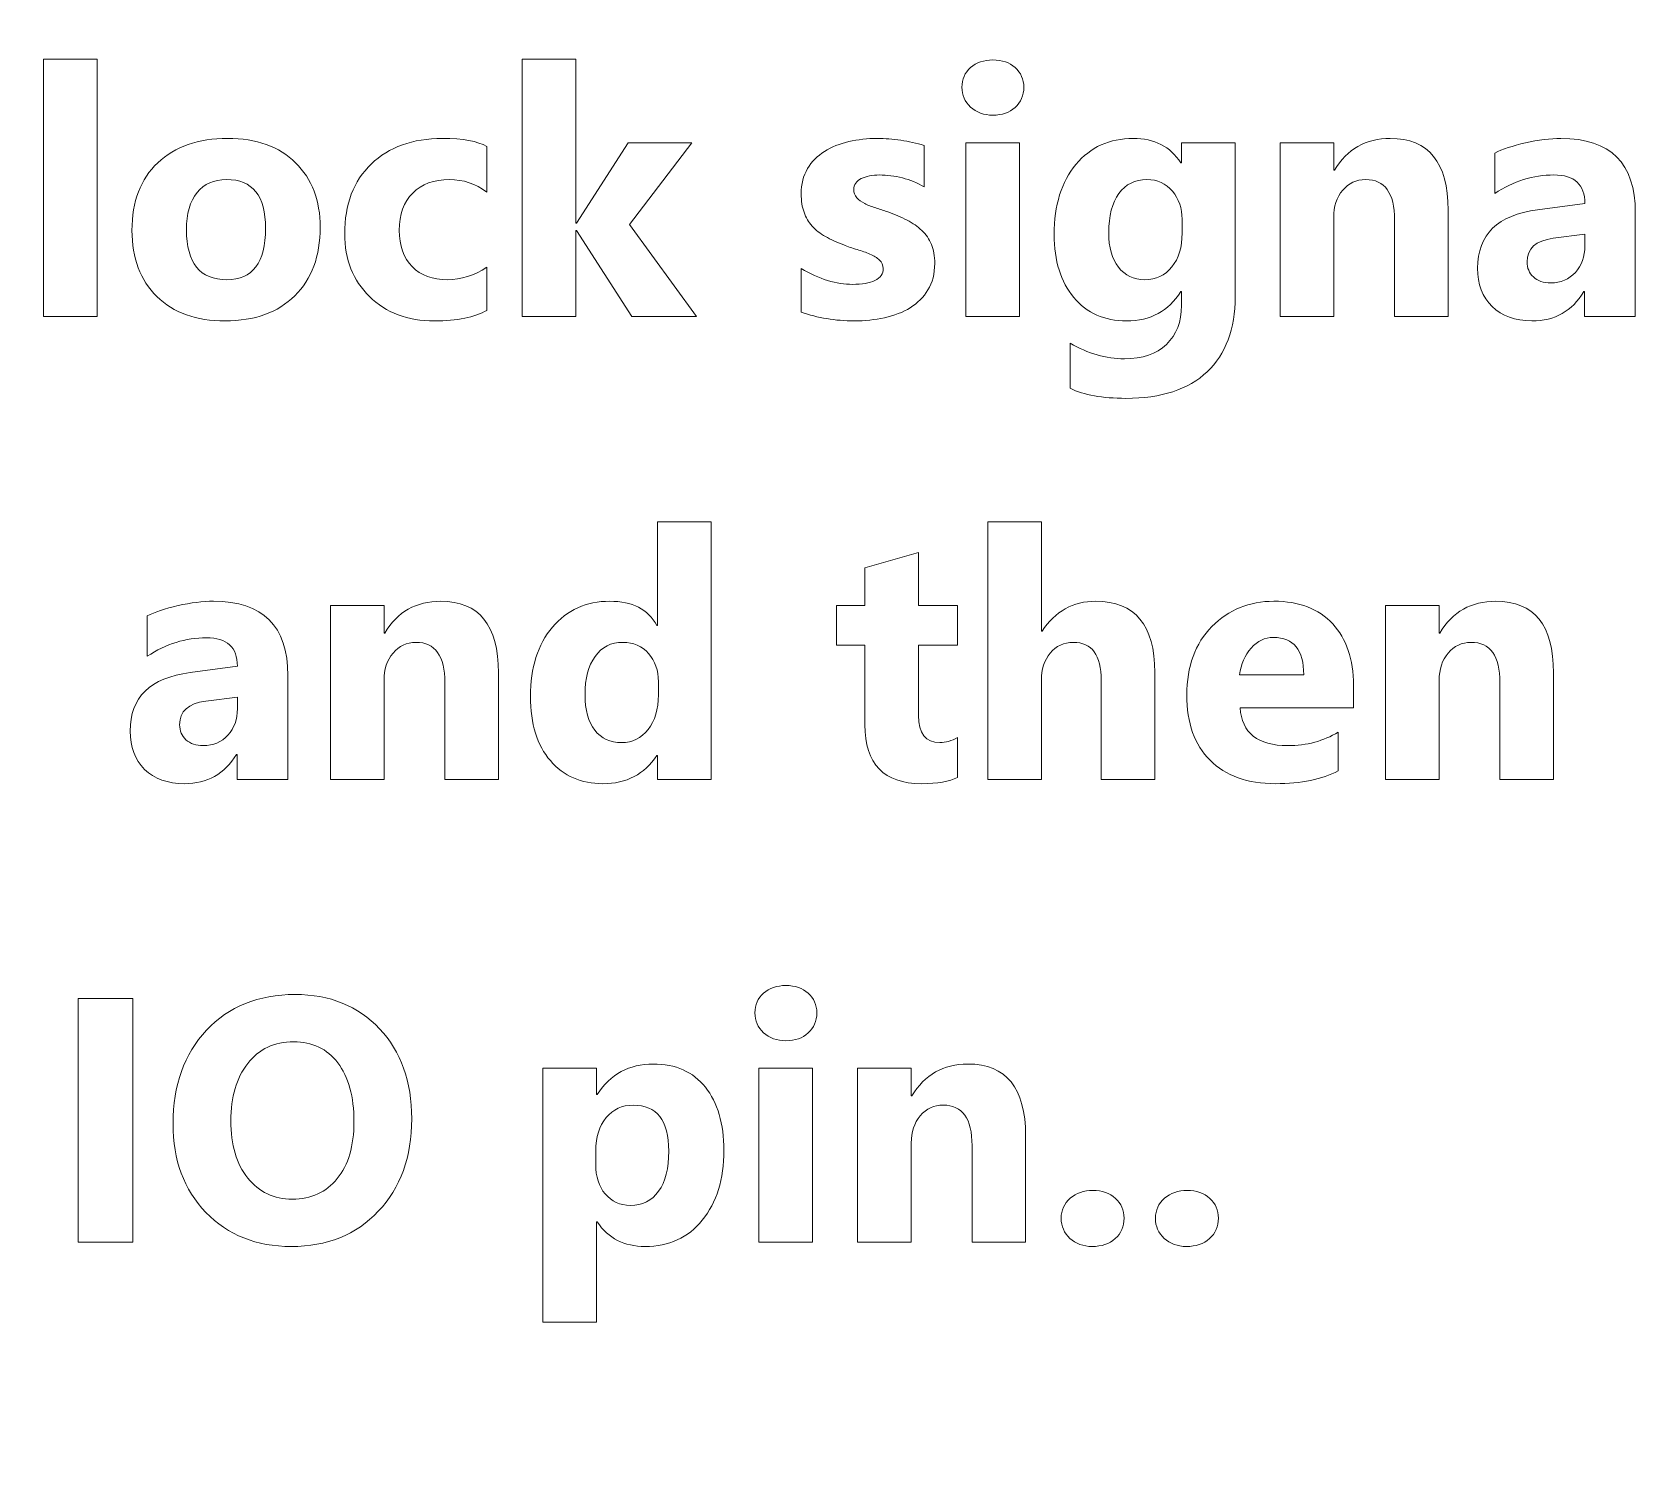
# Model space of a CAD drawing. Header units: centimetres. Extents: x -15 to 18.5, y -14.8 to 14.8.
# Drawn here: x 0.069 to 3.015, y -9.797 to -7.194 of the extents above; entities that cross this region are included whole.
import ezdxf

# ---------------------------------------------------------------- set-up
doc = ezdxf.new("R2010")
doc.units = ezdxf.units.CM
doc.header["$MEASUREMENT"] = 0
doc.layers.add('Layer 1', color=7, linetype='Continuous')

msp = doc.modelspace()

# ---------------------------------------------------------------- linework, layer by layer
at = {"layer": 'Layer 1', "color": 5, "lineweight": 53}
msp.add_open_spline([(-13.5, -4.9), (-13.5, -4.9), (4.5, -4.9), (4.5, -4.9), (4.5, -4.9), (4.5, -4.9), (4.5, -12.1), (4.5, -12.1), (4.5, -12.1), (4.5, -12.1), (-13.5, -12.1), (-13.5, -12.1), (-13.5, -12.1), (-13.5, -12.1), (-13.5, -4.9), (-13.5, -4.9)], degree=3, knots=[0, 0, 0, 0, 0.2, 0.2, 0.2, 0.2, 0.4, 0.4, 0.4, 0.4, 0.6, 0.6, 0.6, 0.6, 1, 1, 1, 1], dxfattribs=at)
at = {"layer": 'Layer 1', "color": 202, "lineweight": 9}
for points, knots in [([(0.18679, -7.71268), (0.18679, -7.71268), (0.0889, -7.71268), (0.0889, -7.71268), (0.0889, -7.71268), (0.0889, -7.71268), (0.0889, -7.24267), (0.0889, -7.24267), (0.0889, -7.24267), (0.0889, -7.24267), (0.18679, -7.24267), (0.18679, -7.24267), (0.18679, -7.24267), (0.18679, -7.24267), (0.18679, -7.71268), (0.18679, -7.71268)], [0, 0, 0, 0, 0.2, 0.2, 0.2, 0.2, 0.4, 0.4, 0.4, 0.4, 0.6, 0.6, 0.6, 0.6, 1, 1, 1, 1]), ([(1.28048, -7.71268), (1.28048, -7.71268), (1.1629, -7.71268), (1.1629, -7.71268), (1.1629, -7.71268), (1.1629, -7.71268), (1.06151, -7.5552), (1.06151, -7.5552), (1.06151, -7.5552), (1.06151, -7.5552), (1.06024, -7.5552), (1.06024, -7.5552), (1.06024, -7.5552), (1.06024, -7.5552), (1.06024, -7.71268), (1.06024, -7.71268), (1.06024, -7.71268), (1.06024, -7.71268), (0.96235, -7.71268), (0.96235, -7.71268), (0.96235, -7.71268), (0.96235, -7.71268), (0.96235, -7.24267), (0.96235, -7.24267), (0.96235, -7.24267), (0.96235, -7.24267), (1.06024, -7.24267), (1.06024, -7.24267), (1.06024, -7.24267), (1.06024, -7.24267), (1.06024, -7.54186), (1.06024, -7.54186), (1.06024, -7.54186), (1.06024, -7.54186), (1.06151, -7.54186), (1.06151, -7.54186), (1.06151, -7.54186), (1.06151, -7.54186), (1.15613, -7.39518), (1.15613, -7.39518), (1.15613, -7.39518), (1.15613, -7.39518), (1.27233, -7.39518), (1.27233, -7.39518), (1.27233, -7.39518), (1.27233, -7.39518), (1.15856, -7.5443), (1.15856, -7.5443), (1.15856, -7.5443), (1.15856, -7.5443), (1.28048, -7.71268), (1.28048, -7.71268)], [0, 0, 0, 0, 0.0714286, 0.0714286, 0.0714286, 0.0714286, 0.1428571, 0.1428571, 0.1428571, 0.1428571, 0.2142857, 0.2142857, 0.2142857, 0.2142857, 0.2857143, 0.2857143, 0.2857143, 0.2857143, 0.3571429, 0.3571429, 0.3571429, 0.3571429, 0.4285714, 0.4285714, 0.4285714, 0.4285714, 0.5, 0.5, 0.5, 0.5, 0.5714286, 0.5714286, 0.5714286, 0.5714286, 0.6428571, 0.6428571, 0.6428571, 0.6428571, 0.7142857, 0.7142857, 0.7142857, 0.7142857, 0.7857143, 0.7857143, 0.7857143, 0.7857143, 0.8571429, 0.8571429, 0.8571429, 0.8571429, 1, 1, 1, 1]), ([(1.8214, -7.34491), (1.80489, -7.34491), (1.79134, -7.34004), (1.78086, -7.3302), (1.78086, -7.3302), (1.77028, -7.32036), (1.76499, -7.3084), (1.76499, -7.29411), (1.76499, -7.29411), (1.76499, -7.2794), (1.77028, -7.26744), (1.78086, -7.25813), (1.78086, -7.25813), (1.79134, -7.24881), (1.80489, -7.24416), (1.8214, -7.24416), (1.8214, -7.24416), (1.83822, -7.24416), (1.85177, -7.24881), (1.86225, -7.25813), (1.86225, -7.25813), (1.87262, -7.26744), (1.87791, -7.2794), (1.87791, -7.29411), (1.87791, -7.29411), (1.87791, -7.30893), (1.87262, -7.3212), (1.86225, -7.33073), (1.86225, -7.33073), (1.85177, -7.34015), (1.83822, -7.34491), (1.8214, -7.34491)], [0, 0, 0, 0, 0.1111111, 0.1111111, 0.1111111, 0.1111111, 0.2222222, 0.2222222, 0.2222222, 0.2222222, 0.3333333, 0.3333333, 0.3333333, 0.3333333, 0.4444444, 0.4444444, 0.4444444, 0.4444444, 0.5555556, 0.5555556, 0.5555556, 0.5555556, 0.6666667, 0.6666667, 0.6666667, 0.6666667, 0.7777778, 0.7777778, 0.7777778, 0.7777778, 1, 1, 1, 1]), ([(0.42058, -7.72041), (0.36766, -7.72041), (0.32607, -7.70559), (0.2958, -7.67596), (0.2958, -7.67596), (0.26554, -7.64632), (0.2504, -7.606), (0.2504, -7.5552), (0.2504, -7.5552), (0.2504, -7.50271), (0.26606, -7.46154), (0.2975, -7.4319), (0.2975, -7.4319), (0.32893, -7.40227), (0.37147, -7.38745), (0.42492, -7.38745), (0.42492, -7.38745), (0.47763, -7.38745), (0.51901, -7.40227), (0.54896, -7.4319), (0.54896, -7.4319), (0.57891, -7.46154), (0.59394, -7.5008), (0.59394, -7.54959), (0.59394, -7.54959), (0.59394, -7.6023), (0.57848, -7.64399), (0.54758, -7.67458), (0.54758, -7.67458), (0.51668, -7.70517), (0.47434, -7.72041), (0.42058, -7.72041)], [0, 0, 0, 0, 0.1111111, 0.1111111, 0.1111111, 0.1111111, 0.2222222, 0.2222222, 0.2222222, 0.2222222, 0.3333333, 0.3333333, 0.3333333, 0.3333333, 0.4444444, 0.4444444, 0.4444444, 0.4444444, 0.5555556, 0.5555556, 0.5555556, 0.5555556, 0.6666667, 0.6666667, 0.6666667, 0.6666667, 0.7777778, 0.7777778, 0.7777778, 0.7777778, 1, 1, 1, 1]), ([(0.8981, -7.70125), (0.87599, -7.71406), (0.84402, -7.72041), (0.80233, -7.72041), (0.80233, -7.72041), (0.75354, -7.72041), (0.71406, -7.70569), (0.6839, -7.67606), (0.6839, -7.67606), (0.65374, -7.64653), (0.6386, -7.60843), (0.6386, -7.56166), (0.6386, -7.56166), (0.6386, -7.50768), (0.65479, -7.46524), (0.68707, -7.43413), (0.68707, -7.43413), (0.71946, -7.40301), (0.76274, -7.38745), (0.81693, -7.38745), (0.81693, -7.38745), (0.85429, -7.38745), (0.88138, -7.39243), (0.8981, -7.40227), (0.8981, -7.40227), (0.8981, -7.40227), (0.8981, -7.48546), (0.8981, -7.48546), (0.8981, -7.48546), (0.87768, -7.47011), (0.85482, -7.46249), (0.82963, -7.46249), (0.82963, -7.46249), (0.80148, -7.46249), (0.77925, -7.47064), (0.76274, -7.48715), (0.76274, -7.48715), (0.74634, -7.50355), (0.73808, -7.5262), (0.73808, -7.5552), (0.73808, -7.5552), (0.73808, -7.58325), (0.74602, -7.60536), (0.76169, -7.62135), (0.76169, -7.62135), (0.77735, -7.63743), (0.79904, -7.64537), (0.82646, -7.64537), (0.82646, -7.64537), (0.8509, -7.64537), (0.87472, -7.63775), (0.8981, -7.6224), (0.8981, -7.6224), (0.8981, -7.6224), (0.8981, -7.70125), (0.8981, -7.70125)], [0, 0, 0, 0, 0.0666667, 0.0666667, 0.0666667, 0.0666667, 0.1333333, 0.1333333, 0.1333333, 0.1333333, 0.2, 0.2, 0.2, 0.2, 0.2666667, 0.2666667, 0.2666667, 0.2666667, 0.3333333, 0.3333333, 0.3333333, 0.3333333, 0.4, 0.4, 0.4, 0.4, 0.4666667, 0.4666667, 0.4666667, 0.4666667, 0.5333333, 0.5333333, 0.5333333, 0.5333333, 0.6, 0.6, 0.6, 0.6, 0.6666667, 0.6666667, 0.6666667, 0.6666667, 0.7333333, 0.7333333, 0.7333333, 0.7333333, 0.8, 0.8, 0.8, 0.8, 0.8666667, 0.8666667, 0.8666667, 0.8666667, 1, 1, 1, 1]), ([(1.47162, -7.70432), (1.47162, -7.70432), (1.47162, -7.62494), (1.47162, -7.62494), (1.47162, -7.62494), (1.48781, -7.63468), (1.5039, -7.64188), (1.51988, -7.64664), (1.51988, -7.64664), (1.53586, -7.6514), (1.55099, -7.65373), (1.56528, -7.65373), (1.56528, -7.65373), (1.58264, -7.65373), (1.59639, -7.6514), (1.60634, -7.64664), (1.60634, -7.64664), (1.6164, -7.64188), (1.62137, -7.63468), (1.62137, -7.62494), (1.62137, -7.62494), (1.62137, -7.6187), (1.61915, -7.61351), (1.6146, -7.60939), (1.6146, -7.60939), (1.61005, -7.60526), (1.60423, -7.60166), (1.59703, -7.59859), (1.59703, -7.59859), (1.58994, -7.59552), (1.58211, -7.59266), (1.57364, -7.59023), (1.57364, -7.59023), (1.56517, -7.58769), (1.55702, -7.58494), (1.54919, -7.58187), (1.54919, -7.58187), (1.5366, -7.57711), (1.52549, -7.57192), (1.51585, -7.56652), (1.51585, -7.56652), (1.50622, -7.56102), (1.49818, -7.55467), (1.49162, -7.54737), (1.49162, -7.54737), (1.48516, -7.54017), (1.48019, -7.53181), (1.4768, -7.52229), (1.4768, -7.52229), (1.47342, -7.51276), (1.47162, -7.50154), (1.47162, -7.48852), (1.47162, -7.48852), (1.47162, -7.47074), (1.47553, -7.4554), (1.48326, -7.44259), (1.48326, -7.44259), (1.49098, -7.42979), (1.50136, -7.41931), (1.51427, -7.41116), (1.51427, -7.41116), (1.52718, -7.40301), (1.542, -7.39698), (1.55861, -7.39317), (1.55861, -7.39317), (1.57523, -7.38936), (1.59258, -7.38745), (1.61058, -7.38745), (1.61058, -7.38745), (1.62465, -7.38745), (1.63883, -7.38851), (1.65333, -7.39073), (1.65333, -7.39073), (1.66783, -7.39285), (1.68212, -7.39603), (1.69619, -7.40015), (1.69619, -7.40015), (1.69619, -7.40015), (1.69619, -7.47582), (1.69619, -7.47582), (1.69619, -7.47582), (1.68371, -7.46852), (1.67048, -7.46312), (1.6563, -7.45953), (1.6563, -7.45953), (1.64211, -7.45593), (1.62825, -7.45413), (1.6146, -7.45413), (1.6146, -7.45413), (1.60814, -7.45413), (1.60211, -7.45466), (1.5965, -7.45582), (1.5965, -7.45582), (1.59078, -7.45688), (1.5857, -7.45857), (1.58137, -7.4608), (1.58137, -7.4608), (1.57703, -7.46291), (1.57364, -7.46566), (1.57121, -7.46916), (1.57121, -7.46916), (1.56867, -7.47254), (1.5675, -7.47646), (1.5675, -7.4808), (1.5675, -7.4808), (1.5675, -7.48651), (1.5693, -7.49149), (1.573, -7.49562), (1.573, -7.49562), (1.57681, -7.49974), (1.58158, -7.50334), (1.58761, -7.5063), (1.58761, -7.5063), (1.59364, -7.50937), (1.60031, -7.51202), (1.60761, -7.51435), (1.60761, -7.51435), (1.61491, -7.51678), (1.62222, -7.51922), (1.62952, -7.52165), (1.62952, -7.52165), (1.64254, -7.5262), (1.65428, -7.53118), (1.66487, -7.53657), (1.66487, -7.53657), (1.67535, -7.54197), (1.68445, -7.54821), (1.69196, -7.55552), (1.69196, -7.55552), (1.69948, -7.56271), (1.7053, -7.57118), (1.70932, -7.58092), (1.70932, -7.58092), (1.71334, -7.59065), (1.71535, -7.60219), (1.71535, -7.61563), (1.71535, -7.61563), (1.71535, -7.63447), (1.71133, -7.65056), (1.70307, -7.66389), (1.70307, -7.66389), (1.69492, -7.67723), (1.68413, -7.68802), (1.67058, -7.69638), (1.67058, -7.69638), (1.65704, -7.70474), (1.64137, -7.71088), (1.6237, -7.71469), (1.6237, -7.71469), (1.60602, -7.7185), (1.58772, -7.72041), (1.56867, -7.72041), (1.56867, -7.72041), (1.53374, -7.72041), (1.50146, -7.71501), (1.47162, -7.70432)], [0, 0, 0, 0, 0.025, 0.025, 0.025, 0.025, 0.05, 0.05, 0.05, 0.05, 0.075, 0.075, 0.075, 0.075, 0.1, 0.1, 0.1, 0.1, 0.125, 0.125, 0.125, 0.125, 0.15, 0.15, 0.15, 0.15, 0.175, 0.175, 0.175, 0.175, 0.2, 0.2, 0.2, 0.2, 0.225, 0.225, 0.225, 0.225, 0.25, 0.25, 0.25, 0.25, 0.275, 0.275, 0.275, 0.275, 0.3, 0.3, 0.3, 0.3, 0.325, 0.325, 0.325, 0.325, 0.35, 0.35, 0.35, 0.35, 0.375, 0.375, 0.375, 0.375, 0.4, 0.4, 0.4, 0.4, 0.425, 0.425, 0.425, 0.425, 0.45, 0.45, 0.45, 0.45, 0.475, 0.475, 0.475, 0.475, 0.5, 0.5, 0.5, 0.5, 0.525, 0.525, 0.525, 0.525, 0.55, 0.55, 0.55, 0.55, 0.575, 0.575, 0.575, 0.575, 0.6, 0.6, 0.6, 0.6, 0.625, 0.625, 0.625, 0.625, 0.65, 0.65, 0.65, 0.65, 0.675, 0.675, 0.675, 0.675, 0.7, 0.7, 0.7, 0.7, 0.725, 0.725, 0.725, 0.725, 0.75, 0.75, 0.75, 0.75, 0.775, 0.775, 0.775, 0.775, 0.8, 0.8, 0.8, 0.8, 0.825, 0.825, 0.825, 0.825, 0.85, 0.85, 0.85, 0.85, 0.875, 0.875, 0.875, 0.875, 0.9, 0.9, 0.9, 0.9, 0.925, 0.925, 0.925, 0.925, 0.95, 0.95, 0.95, 0.95, 1, 1, 1, 1]), ([(2.26357, -7.67638), (2.26357, -7.73533), (2.24653, -7.78094), (2.21245, -7.81333), (2.21245, -7.81333), (2.17827, -7.84561), (2.12895, -7.8618), (2.06418, -7.8618), (2.06418, -7.8618), (2.02142, -7.8618), (1.98756, -7.85577), (1.96248, -7.84349), (1.96248, -7.84349), (1.96248, -7.84349), (1.96248, -7.76105), (1.96248, -7.76105), (1.96248, -7.76105), (1.99518, -7.7801), (2.02809, -7.78962), (2.06143, -7.78962), (2.06143, -7.78962), (2.09445, -7.78962), (2.12017, -7.78084), (2.13826, -7.76337), (2.13826, -7.76337), (2.15647, -7.74591), (2.16557, -7.72221), (2.16557, -7.69225), (2.16557, -7.69225), (2.16557, -7.69225), (2.16557, -7.66707), (2.16557, -7.66707), (2.16557, -7.66707), (2.16557, -7.66707), (2.16441, -7.66707), (2.16441, -7.66707), (2.16441, -7.66707), (2.14207, -7.70263), (2.10905, -7.72041), (2.06545, -7.72041), (2.06545, -7.72041), (2.02492, -7.72041), (1.99285, -7.70612), (1.96904, -7.67765), (1.96904, -7.67765), (1.94522, -7.64907), (1.93337, -7.61087), (1.93337, -7.56293), (1.93337, -7.56293), (1.93337, -7.50916), (1.9466, -7.46651), (1.97306, -7.43487), (1.97306, -7.43487), (1.99952, -7.40322), (2.03434, -7.38745), (2.07752, -7.38745), (2.07752, -7.38745), (2.11615, -7.38745), (2.14514, -7.40227), (2.16441, -7.43212), (2.16441, -7.43212), (2.16441, -7.43212), (2.16557, -7.43212), (2.16557, -7.43212), (2.16557, -7.43212), (2.16557, -7.43212), (2.16557, -7.39518), (2.16557, -7.39518), (2.16557, -7.39518), (2.16557, -7.39518), (2.26357, -7.39518), (2.26357, -7.39518), (2.26357, -7.39518), (2.26357, -7.39518), (2.26357, -7.67638), (2.26357, -7.67638)], [0, 0, 0, 0, 0.05, 0.05, 0.05, 0.05, 0.1, 0.1, 0.1, 0.1, 0.15, 0.15, 0.15, 0.15, 0.2, 0.2, 0.2, 0.2, 0.25, 0.25, 0.25, 0.25, 0.3, 0.3, 0.3, 0.3, 0.35, 0.35, 0.35, 0.35, 0.4, 0.4, 0.4, 0.4, 0.45, 0.45, 0.45, 0.45, 0.5, 0.5, 0.5, 0.5, 0.55, 0.55, 0.55, 0.55, 0.6, 0.6, 0.6, 0.6, 0.65, 0.65, 0.65, 0.65, 0.7, 0.7, 0.7, 0.7, 0.75, 0.75, 0.75, 0.75, 0.8, 0.8, 0.8, 0.8, 0.85, 0.85, 0.85, 0.85, 0.9, 0.9, 0.9, 0.9, 1, 1, 1, 1]), ([(2.65208, -7.71268), (2.65208, -7.71268), (2.5544, -7.71268), (2.5544, -7.71268), (2.5544, -7.71268), (2.5544, -7.71268), (2.5544, -7.53626), (2.5544, -7.53626), (2.5544, -7.53626), (2.5544, -7.48704), (2.53683, -7.46249), (2.5017, -7.46249), (2.5017, -7.46249), (2.48476, -7.46249), (2.47079, -7.46895), (2.45989, -7.48196), (2.45989, -7.48196), (2.44888, -7.49498), (2.44338, -7.5116), (2.44338, -7.5316), (2.44338, -7.5316), (2.44338, -7.5316), (2.44338, -7.71268), (2.44338, -7.71268), (2.44338, -7.71268), (2.44338, -7.71268), (2.34549, -7.71268), (2.34549, -7.71268), (2.34549, -7.71268), (2.34549, -7.71268), (2.34549, -7.39518), (2.34549, -7.39518), (2.34549, -7.39518), (2.34549, -7.39518), (2.44338, -7.39518), (2.44338, -7.39518), (2.44338, -7.39518), (2.44338, -7.39518), (2.44338, -7.44545), (2.44338, -7.44545), (2.44338, -7.44545), (2.44338, -7.44545), (2.44465, -7.44545), (2.44465, -7.44545), (2.44465, -7.44545), (2.46804, -7.40672), (2.50201, -7.38745), (2.54667, -7.38745), (2.54667, -7.38745), (2.61695, -7.38745), (2.65208, -7.43106), (2.65208, -7.51826), (2.65208, -7.51826), (2.65208, -7.51826), (2.65208, -7.71268), (2.65208, -7.71268)], [0, 0, 0, 0, 0.0666667, 0.0666667, 0.0666667, 0.0666667, 0.1333333, 0.1333333, 0.1333333, 0.1333333, 0.2, 0.2, 0.2, 0.2, 0.2666667, 0.2666667, 0.2666667, 0.2666667, 0.3333333, 0.3333333, 0.3333333, 0.3333333, 0.4, 0.4, 0.4, 0.4, 0.4666667, 0.4666667, 0.4666667, 0.4666667, 0.5333333, 0.5333333, 0.5333333, 0.5333333, 0.6, 0.6, 0.6, 0.6, 0.6666667, 0.6666667, 0.6666667, 0.6666667, 0.7333333, 0.7333333, 0.7333333, 0.7333333, 0.8, 0.8, 0.8, 0.8, 0.8666667, 0.8666667, 0.8666667, 0.8666667, 1, 1, 1, 1]), ([(2.99383, -7.71268), (2.99383, -7.71268), (2.90112, -7.71268), (2.90112, -7.71268), (2.90112, -7.71268), (2.90112, -7.71268), (2.90112, -7.66707), (2.90112, -7.66707), (2.90112, -7.66707), (2.90112, -7.66707), (2.89985, -7.66707), (2.89985, -7.66707), (2.89985, -7.66707), (2.87857, -7.70263), (2.84703, -7.72041), (2.80523, -7.72041), (2.80523, -7.72041), (2.77443, -7.72041), (2.7502, -7.71173), (2.73252, -7.69426), (2.73252, -7.69426), (2.71485, -7.6768), (2.70606, -7.65341), (2.70606, -7.62431), (2.70606, -7.62431), (2.70606, -7.56271), (2.74258, -7.52715), (2.8155, -7.51763), (2.8155, -7.51763), (2.8155, -7.51763), (2.90175, -7.5062), (2.90175, -7.5062), (2.90175, -7.5062), (2.90175, -7.47149), (2.88291, -7.45413), (2.84524, -7.45413), (2.84524, -7.45413), (2.80745, -7.45413), (2.77147, -7.46535), (2.73739, -7.48789), (2.73739, -7.48789), (2.73739, -7.48789), (2.73739, -7.41412), (2.73739, -7.41412), (2.73739, -7.41412), (2.75104, -7.40703), (2.76967, -7.40089), (2.79338, -7.3955), (2.79338, -7.3955), (2.81698, -7.3901), (2.83857, -7.38745), (2.85804, -7.38745), (2.85804, -7.38745), (2.94853, -7.38745), (2.99383, -7.43264), (2.99383, -7.52292), (2.99383, -7.52292), (2.99383, -7.52292), (2.99383, -7.71268), (2.99383, -7.71268)], [0, 0, 0, 0, 0.0625, 0.0625, 0.0625, 0.0625, 0.125, 0.125, 0.125, 0.125, 0.1875, 0.1875, 0.1875, 0.1875, 0.25, 0.25, 0.25, 0.25, 0.3125, 0.3125, 0.3125, 0.3125, 0.375, 0.375, 0.375, 0.375, 0.4375, 0.4375, 0.4375, 0.4375, 0.5, 0.5, 0.5, 0.5, 0.5625, 0.5625, 0.5625, 0.5625, 0.625, 0.625, 0.625, 0.625, 0.6875, 0.6875, 0.6875, 0.6875, 0.75, 0.75, 0.75, 0.75, 0.8125, 0.8125, 0.8125, 0.8125, 0.875, 0.875, 0.875, 0.875, 1, 1, 1, 1]), ([(1.86976, -7.71268), (1.86976, -7.71268), (1.77187, -7.71268), (1.77187, -7.71268), (1.77187, -7.71268), (1.77187, -7.71268), (1.77187, -7.39518), (1.77187, -7.39518), (1.77187, -7.39518), (1.77187, -7.39518), (1.86976, -7.39518), (1.86976, -7.39518), (1.86976, -7.39518), (1.86976, -7.39518), (1.86976, -7.71268), (1.86976, -7.71268)], [0, 0, 0, 0, 0.2, 0.2, 0.2, 0.2, 0.4, 0.4, 0.4, 0.4, 0.6, 0.6, 0.6, 0.6, 1, 1, 1, 1]), ([(0.42312, -7.46249), (0.39994, -7.46249), (0.38195, -7.47043), (0.36915, -7.4863), (0.36915, -7.4863), (0.35634, -7.50228), (0.34988, -7.52483), (0.34988, -7.55393), (0.34988, -7.55393), (0.34988, -7.61489), (0.37454, -7.64537), (0.42376, -7.64537), (0.42376, -7.64537), (0.47064, -7.64537), (0.49414, -7.61404), (0.49414, -7.5515), (0.49414, -7.5515), (0.49414, -7.49212), (0.47043, -7.46249), (0.42312, -7.46249)], [0, 0, 0, 0, 0.1666667, 0.1666667, 0.1666667, 0.1666667, 0.3333333, 0.3333333, 0.3333333, 0.3333333, 0.5, 0.5, 0.5, 0.5, 0.6666667, 0.6666667, 0.6666667, 0.6666667, 1, 1, 1, 1]), ([(2.16684, -7.56017), (2.16684, -7.56017), (2.16684, -7.53499), (2.16684, -7.53499), (2.16684, -7.53499), (2.16684, -7.51498), (2.16091, -7.49784), (2.14906, -7.48366), (2.14906, -7.48366), (2.1371, -7.46958), (2.12165, -7.46249), (2.1027, -7.46249), (2.1027, -7.46249), (2.0809, -7.46249), (2.06386, -7.47096), (2.05148, -7.48789), (2.05148, -7.48789), (2.0391, -7.50482), (2.03285, -7.52874), (2.03285, -7.55954), (2.03285, -7.55954), (2.03285, -7.586), (2.03878, -7.60685), (2.05053, -7.6223), (2.05053, -7.6223), (2.06238, -7.63775), (2.07847, -7.64537), (2.09889, -7.64537), (2.09889, -7.64537), (2.11921, -7.64537), (2.13562, -7.63764), (2.14811, -7.62198), (2.14811, -7.62198), (2.1606, -7.60642), (2.16684, -7.58579), (2.16684, -7.56017)], [0, 0, 0, 0, 0.1, 0.1, 0.1, 0.1, 0.2, 0.2, 0.2, 0.2, 0.3, 0.3, 0.3, 0.3, 0.4, 0.4, 0.4, 0.4, 0.5, 0.5, 0.5, 0.5, 0.6, 0.6, 0.6, 0.6, 0.7, 0.7, 0.7, 0.7, 0.8, 0.8, 0.8, 0.8, 1, 1, 1, 1]), ([(2.90175, -7.58367), (2.90175, -7.58367), (2.90175, -7.56229), (2.90175, -7.56229), (2.90175, -7.56229), (2.90175, -7.56229), (2.84407, -7.5697), (2.84407, -7.5697), (2.84407, -7.5697), (2.81222, -7.57383), (2.79634, -7.58822), (2.79634, -7.61288), (2.79634, -7.61288), (2.79634, -7.62399), (2.80015, -7.6332), (2.80788, -7.64029), (2.80788, -7.64029), (2.81571, -7.64738), (2.82619, -7.65098), (2.83941, -7.65098), (2.83941, -7.65098), (2.85783, -7.65098), (2.87275, -7.64463), (2.88439, -7.63193), (2.88439, -7.63193), (2.89593, -7.61923), (2.90175, -7.60314), (2.90175, -7.58367)], [0, 0, 0, 0, 0.125, 0.125, 0.125, 0.125, 0.25, 0.25, 0.25, 0.25, 0.375, 0.375, 0.375, 0.375, 0.5, 0.5, 0.5, 0.5, 0.625, 0.625, 0.625, 0.625, 0.75, 0.75, 0.75, 0.75, 1, 1, 1, 1]), ([(1.30726, -8.55734), (1.30726, -8.55734), (1.20925, -8.55734), (1.20925, -8.55734), (1.20925, -8.55734), (1.20925, -8.55734), (1.20925, -8.51363), (1.20925, -8.51363), (1.20925, -8.51363), (1.20925, -8.51363), (1.20809, -8.51363), (1.20809, -8.51363), (1.20809, -8.51363), (1.18576, -8.54792), (1.15295, -8.56507), (1.10977, -8.56507), (1.10977, -8.56507), (1.07008, -8.56507), (1.03812, -8.5511), (1.01399, -8.52305), (1.01399, -8.52305), (0.98976, -8.49511), (0.97769, -8.45595), (0.97769, -8.40568), (0.97769, -8.40568), (0.97769, -8.35319), (0.99103, -8.31117), (1.0177, -8.27953), (1.0177, -8.27953), (1.04437, -8.24788), (1.07929, -8.23211), (1.12247, -8.23211), (1.12247, -8.23211), (1.16343, -8.23211), (1.1919, -8.24672), (1.20809, -8.27614), (1.20809, -8.27614), (1.20809, -8.27614), (1.20925, -8.27614), (1.20925, -8.27614), (1.20925, -8.27614), (1.20925, -8.27614), (1.20925, -8.08733), (1.20925, -8.08733), (1.20925, -8.08733), (1.20925, -8.08733), (1.30726, -8.08733), (1.30726, -8.08733), (1.30726, -8.08733), (1.30726, -8.08733), (1.30726, -8.55734), (1.30726, -8.55734)], [0, 0, 0, 0, 0.0714286, 0.0714286, 0.0714286, 0.0714286, 0.1428571, 0.1428571, 0.1428571, 0.1428571, 0.2142857, 0.2142857, 0.2142857, 0.2142857, 0.2857143, 0.2857143, 0.2857143, 0.2857143, 0.3571429, 0.3571429, 0.3571429, 0.3571429, 0.4285714, 0.4285714, 0.4285714, 0.4285714, 0.5, 0.5, 0.5, 0.5, 0.5714286, 0.5714286, 0.5714286, 0.5714286, 0.6428571, 0.6428571, 0.6428571, 0.6428571, 0.7142857, 0.7142857, 0.7142857, 0.7142857, 0.7857143, 0.7857143, 0.7857143, 0.7857143, 0.8571429, 0.8571429, 0.8571429, 0.8571429, 1, 1, 1, 1]), ([(2.11688, -8.55734), (2.11688, -8.55734), (2.01919, -8.55734), (2.01919, -8.55734), (2.01919, -8.55734), (2.01919, -8.55734), (2.01919, -8.37689), (2.01919, -8.37689), (2.01919, -8.37689), (2.01919, -8.33033), (2.00226, -8.30715), (1.96829, -8.30715), (1.96829, -8.30715), (1.95093, -8.30715), (1.93685, -8.31361), (1.92616, -8.32662), (1.92616, -8.32662), (1.91537, -8.33964), (1.90997, -8.35626), (1.90997, -8.37626), (1.90997, -8.37626), (1.90997, -8.37626), (1.90997, -8.55734), (1.90997, -8.55734), (1.90997, -8.55734), (1.90997, -8.55734), (1.81208, -8.55734), (1.81208, -8.55734), (1.81208, -8.55734), (1.81208, -8.55734), (1.81208, -8.08733), (1.81208, -8.08733), (1.81208, -8.08733), (1.81208, -8.08733), (1.90997, -8.08733), (1.90997, -8.08733), (1.90997, -8.08733), (1.90997, -8.08733), (1.90997, -8.28694), (1.90997, -8.28694), (1.90997, -8.28694), (1.90997, -8.28694), (1.91124, -8.28694), (1.91124, -8.28694), (1.91124, -8.28694), (1.93527, -8.25042), (1.96776, -8.23211), (2.00893, -8.23211), (2.00893, -8.23211), (2.08089, -8.23211), (2.11688, -8.27551), (2.11688, -8.36229), (2.11688, -8.36229), (2.11688, -8.36229), (2.11688, -8.55734), (2.11688, -8.55734)], [0, 0, 0, 0, 0.0666667, 0.0666667, 0.0666667, 0.0666667, 0.1333333, 0.1333333, 0.1333333, 0.1333333, 0.2, 0.2, 0.2, 0.2, 0.2666667, 0.2666667, 0.2666667, 0.2666667, 0.3333333, 0.3333333, 0.3333333, 0.3333333, 0.4, 0.4, 0.4, 0.4, 0.4666667, 0.4666667, 0.4666667, 0.4666667, 0.5333333, 0.5333333, 0.5333333, 0.5333333, 0.6, 0.6, 0.6, 0.6, 0.6666667, 0.6666667, 0.6666667, 0.6666667, 0.7333333, 0.7333333, 0.7333333, 0.7333333, 0.8, 0.8, 0.8, 0.8, 0.8666667, 0.8666667, 0.8666667, 0.8666667, 1, 1, 1, 1]), ([(1.75683, -8.55364), (1.74233, -8.56126), (1.72053, -8.56507), (1.69143, -8.56507), (1.69143, -8.56507), (1.62242, -8.56507), (1.58782, -8.52919), (1.58782, -8.45754), (1.58782, -8.45754), (1.58782, -8.45754), (1.58782, -8.31212), (1.58782, -8.31212), (1.58782, -8.31212), (1.58782, -8.31212), (1.53638, -8.31212), (1.53638, -8.31212), (1.53638, -8.31212), (1.53638, -8.31212), (1.53638, -8.23984), (1.53638, -8.23984), (1.53638, -8.23984), (1.53638, -8.23984), (1.58782, -8.23984), (1.58782, -8.23984), (1.58782, -8.23984), (1.58782, -8.23984), (1.58782, -8.17137), (1.58782, -8.17137), (1.58782, -8.17137), (1.58782, -8.17137), (1.6855, -8.14343), (1.6855, -8.14343), (1.6855, -8.14343), (1.6855, -8.14343), (1.6855, -8.23984), (1.6855, -8.23984), (1.6855, -8.23984), (1.6855, -8.23984), (1.75683, -8.23984), (1.75683, -8.23984), (1.75683, -8.23984), (1.75683, -8.23984), (1.75683, -8.31212), (1.75683, -8.31212), (1.75683, -8.31212), (1.75683, -8.31212), (1.6855, -8.31212), (1.6855, -8.31212), (1.6855, -8.31212), (1.6855, -8.31212), (1.6855, -8.4405), (1.6855, -8.4405), (1.6855, -8.4405), (1.6855, -8.47352), (1.69862, -8.49003), (1.72487, -8.49003), (1.72487, -8.49003), (1.73524, -8.49003), (1.74593, -8.48707), (1.75683, -8.48103), (1.75683, -8.48103), (1.75683, -8.48103), (1.75683, -8.55364), (1.75683, -8.55364)], [0, 0, 0, 0, 0.0588235, 0.0588235, 0.0588235, 0.0588235, 0.1176471, 0.1176471, 0.1176471, 0.1176471, 0.1764706, 0.1764706, 0.1764706, 0.1764706, 0.2352941, 0.2352941, 0.2352941, 0.2352941, 0.2941176, 0.2941176, 0.2941176, 0.2941176, 0.3529412, 0.3529412, 0.3529412, 0.3529412, 0.4117647, 0.4117647, 0.4117647, 0.4117647, 0.4705882, 0.4705882, 0.4705882, 0.4705882, 0.5294118, 0.5294118, 0.5294118, 0.5294118, 0.5882353, 0.5882353, 0.5882353, 0.5882353, 0.6470588, 0.6470588, 0.6470588, 0.6470588, 0.7058824, 0.7058824, 0.7058824, 0.7058824, 0.7647059, 0.7647059, 0.7647059, 0.7647059, 0.8235294, 0.8235294, 0.8235294, 0.8235294, 0.8823529, 0.8823529, 0.8823529, 0.8823529, 1, 1, 1, 1]), ([(0.53488, -8.55734), (0.53488, -8.55734), (0.44217, -8.55734), (0.44217, -8.55734), (0.44217, -8.55734), (0.44217, -8.55734), (0.44217, -8.51173), (0.44217, -8.51173), (0.44217, -8.51173), (0.44217, -8.51173), (0.4409, -8.51173), (0.4409, -8.51173), (0.4409, -8.51173), (0.41962, -8.54729), (0.38808, -8.56507), (0.34628, -8.56507), (0.34628, -8.56507), (0.31548, -8.56507), (0.29125, -8.55639), (0.27357, -8.53892), (0.27357, -8.53892), (0.2559, -8.52146), (0.24711, -8.49807), (0.24711, -8.46897), (0.24711, -8.46897), (0.24711, -8.40737), (0.28363, -8.37181), (0.35655, -8.36229), (0.35655, -8.36229), (0.35655, -8.36229), (0.4428, -8.35086), (0.4428, -8.35086), (0.4428, -8.35086), (0.4428, -8.31615), (0.42396, -8.29879), (0.38629, -8.29879), (0.38629, -8.29879), (0.3485, -8.29879), (0.31252, -8.31001), (0.27844, -8.33255), (0.27844, -8.33255), (0.27844, -8.33255), (0.27844, -8.25878), (0.27844, -8.25878), (0.27844, -8.25878), (0.29209, -8.25169), (0.31072, -8.24555), (0.33443, -8.24016), (0.33443, -8.24016), (0.35803, -8.23476), (0.37962, -8.23211), (0.39909, -8.23211), (0.39909, -8.23211), (0.48958, -8.23211), (0.53488, -8.2773), (0.53488, -8.36758), (0.53488, -8.36758), (0.53488, -8.36758), (0.53488, -8.55734), (0.53488, -8.55734)], [0, 0, 0, 0, 0.0625, 0.0625, 0.0625, 0.0625, 0.125, 0.125, 0.125, 0.125, 0.1875, 0.1875, 0.1875, 0.1875, 0.25, 0.25, 0.25, 0.25, 0.3125, 0.3125, 0.3125, 0.3125, 0.375, 0.375, 0.375, 0.375, 0.4375, 0.4375, 0.4375, 0.4375, 0.5, 0.5, 0.5, 0.5, 0.5625, 0.5625, 0.5625, 0.5625, 0.625, 0.625, 0.625, 0.625, 0.6875, 0.6875, 0.6875, 0.6875, 0.75, 0.75, 0.75, 0.75, 0.8125, 0.8125, 0.8125, 0.8125, 0.875, 0.875, 0.875, 0.875, 1, 1, 1, 1]), ([(0.91905, -8.55734), (0.91905, -8.55734), (0.82137, -8.55734), (0.82137, -8.55734), (0.82137, -8.55734), (0.82137, -8.55734), (0.82137, -8.38092), (0.82137, -8.38092), (0.82137, -8.38092), (0.82137, -8.3317), (0.8038, -8.30715), (0.76867, -8.30715), (0.76867, -8.30715), (0.75173, -8.30715), (0.73776, -8.31361), (0.72686, -8.32662), (0.72686, -8.32662), (0.71585, -8.33964), (0.71035, -8.35626), (0.71035, -8.37626), (0.71035, -8.37626), (0.71035, -8.37626), (0.71035, -8.55734), (0.71035, -8.55734), (0.71035, -8.55734), (0.71035, -8.55734), (0.61246, -8.55734), (0.61246, -8.55734), (0.61246, -8.55734), (0.61246, -8.55734), (0.61246, -8.23984), (0.61246, -8.23984), (0.61246, -8.23984), (0.61246, -8.23984), (0.71035, -8.23984), (0.71035, -8.23984), (0.71035, -8.23984), (0.71035, -8.23984), (0.71035, -8.29011), (0.71035, -8.29011), (0.71035, -8.29011), (0.71035, -8.29011), (0.71162, -8.29011), (0.71162, -8.29011), (0.71162, -8.29011), (0.73501, -8.25138), (0.76898, -8.23211), (0.81364, -8.23211), (0.81364, -8.23211), (0.88392, -8.23211), (0.91905, -8.27572), (0.91905, -8.36292), (0.91905, -8.36292), (0.91905, -8.36292), (0.91905, -8.55734), (0.91905, -8.55734)], [0, 0, 0, 0, 0.0666667, 0.0666667, 0.0666667, 0.0666667, 0.1333333, 0.1333333, 0.1333333, 0.1333333, 0.2, 0.2, 0.2, 0.2, 0.2666667, 0.2666667, 0.2666667, 0.2666667, 0.3333333, 0.3333333, 0.3333333, 0.3333333, 0.4, 0.4, 0.4, 0.4, 0.4666667, 0.4666667, 0.4666667, 0.4666667, 0.5333333, 0.5333333, 0.5333333, 0.5333333, 0.6, 0.6, 0.6, 0.6, 0.6666667, 0.6666667, 0.6666667, 0.6666667, 0.7333333, 0.7333333, 0.7333333, 0.7333333, 0.8, 0.8, 0.8, 0.8, 0.8666667, 0.8666667, 0.8666667, 0.8666667, 1, 1, 1, 1]), ([(2.47957, -8.42653), (2.47957, -8.42653), (2.27245, -8.42653), (2.27245, -8.42653), (2.27245, -8.42653), (2.27573, -8.47257), (2.30484, -8.49564), (2.35955, -8.49564), (2.35955, -8.49564), (2.39448, -8.49564), (2.42517, -8.48738), (2.45163, -8.47087), (2.45163, -8.47087), (2.45163, -8.47087), (2.45163, -8.54157), (2.45163, -8.54157), (2.45163, -8.54157), (2.42231, -8.55723), (2.38421, -8.56507), (2.33722, -8.56507), (2.33722, -8.56507), (2.286, -8.56507), (2.2462, -8.55088), (2.21784, -8.52241), (2.21784, -8.52241), (2.18958, -8.49405), (2.1754, -8.45436), (2.1754, -8.40356), (2.1754, -8.40356), (2.1754, -8.35086), (2.19064, -8.30905), (2.22133, -8.27826), (2.22133, -8.27826), (2.25192, -8.24746), (2.28949, -8.23211), (2.33415, -8.23211), (2.33415, -8.23211), (2.3804, -8.23211), (2.41628, -8.24587), (2.44157, -8.27328), (2.44157, -8.27328), (2.46687, -8.3008), (2.47957, -8.33816), (2.47957, -8.38525), (2.47957, -8.38525), (2.47957, -8.38525), (2.47957, -8.42653), (2.47957, -8.42653)], [0, 0, 0, 0, 0.0769231, 0.0769231, 0.0769231, 0.0769231, 0.1538462, 0.1538462, 0.1538462, 0.1538462, 0.2307692, 0.2307692, 0.2307692, 0.2307692, 0.3076923, 0.3076923, 0.3076923, 0.3076923, 0.3846154, 0.3846154, 0.3846154, 0.3846154, 0.4615385, 0.4615385, 0.4615385, 0.4615385, 0.5384615, 0.5384615, 0.5384615, 0.5384615, 0.6153846, 0.6153846, 0.6153846, 0.6153846, 0.6923077, 0.6923077, 0.6923077, 0.6923077, 0.7692308, 0.7692308, 0.7692308, 0.7692308, 0.8461538, 0.8461538, 0.8461538, 0.8461538, 1, 1, 1, 1]), ([(2.84448, -8.55734), (2.84448, -8.55734), (2.7468, -8.55734), (2.7468, -8.55734), (2.7468, -8.55734), (2.7468, -8.55734), (2.7468, -8.38092), (2.7468, -8.38092), (2.7468, -8.38092), (2.7468, -8.3317), (2.72923, -8.30715), (2.6941, -8.30715), (2.6941, -8.30715), (2.67716, -8.30715), (2.66319, -8.31361), (2.65229, -8.32662), (2.65229, -8.32662), (2.64128, -8.33964), (2.63578, -8.35626), (2.63578, -8.37626), (2.63578, -8.37626), (2.63578, -8.37626), (2.63578, -8.55734), (2.63578, -8.55734), (2.63578, -8.55734), (2.63578, -8.55734), (2.53789, -8.55734), (2.53789, -8.55734), (2.53789, -8.55734), (2.53789, -8.55734), (2.53789, -8.23984), (2.53789, -8.23984), (2.53789, -8.23984), (2.53789, -8.23984), (2.63578, -8.23984), (2.63578, -8.23984), (2.63578, -8.23984), (2.63578, -8.23984), (2.63578, -8.29011), (2.63578, -8.29011), (2.63578, -8.29011), (2.63578, -8.29011), (2.63705, -8.29011), (2.63705, -8.29011), (2.63705, -8.29011), (2.66044, -8.25138), (2.69441, -8.23211), (2.73907, -8.23211), (2.73907, -8.23211), (2.80935, -8.23211), (2.84448, -8.27572), (2.84448, -8.36292), (2.84448, -8.36292), (2.84448, -8.36292), (2.84448, -8.55734), (2.84448, -8.55734)], [0, 0, 0, 0, 0.0666667, 0.0666667, 0.0666667, 0.0666667, 0.1333333, 0.1333333, 0.1333333, 0.1333333, 0.2, 0.2, 0.2, 0.2, 0.2666667, 0.2666667, 0.2666667, 0.2666667, 0.3333333, 0.3333333, 0.3333333, 0.3333333, 0.4, 0.4, 0.4, 0.4, 0.4666667, 0.4666667, 0.4666667, 0.4666667, 0.5333333, 0.5333333, 0.5333333, 0.5333333, 0.6, 0.6, 0.6, 0.6, 0.6666667, 0.6666667, 0.6666667, 0.6666667, 0.7333333, 0.7333333, 0.7333333, 0.7333333, 0.8, 0.8, 0.8, 0.8, 0.8666667, 0.8666667, 0.8666667, 0.8666667, 1, 1, 1, 1]), ([(1.21116, -8.40293), (1.21116, -8.40293), (1.21116, -8.37901), (1.21116, -8.37901), (1.21116, -8.37901), (1.21116, -8.35837), (1.20513, -8.34123), (1.19317, -8.32758), (1.19317, -8.32758), (1.18121, -8.31392), (1.16555, -8.30715), (1.14639, -8.30715), (1.14639, -8.30715), (1.12469, -8.30715), (1.10765, -8.31562), (1.09548, -8.33266), (1.09548, -8.33266), (1.08331, -8.3498), (1.07717, -8.37319), (1.07717, -8.40293), (1.07717, -8.40293), (1.07717, -8.43087), (1.0831, -8.45235), (1.09485, -8.46738), (1.09485, -8.46738), (1.1067, -8.48252), (1.123, -8.49003), (1.14385, -8.49003), (1.14385, -8.49003), (1.16375, -8.49003), (1.17994, -8.48209), (1.19243, -8.46622), (1.19243, -8.46622), (1.20492, -8.45024), (1.21116, -8.42918), (1.21116, -8.40293)], [0, 0, 0, 0, 0.1, 0.1, 0.1, 0.1, 0.2, 0.2, 0.2, 0.2, 0.3, 0.3, 0.3, 0.3, 0.4, 0.4, 0.4, 0.4, 0.5, 0.5, 0.5, 0.5, 0.6, 0.6, 0.6, 0.6, 0.7, 0.7, 0.7, 0.7, 0.8, 0.8, 0.8, 0.8, 1, 1, 1, 1]), ([(2.38876, -8.36631), (2.38876, -8.32091), (2.37035, -8.29815), (2.33352, -8.29815), (2.33352, -8.29815), (2.31785, -8.29815), (2.3042, -8.30461), (2.29277, -8.31763), (2.29277, -8.31763), (2.28123, -8.33064), (2.27436, -8.34694), (2.27182, -8.36631), (2.27182, -8.36631), (2.27182, -8.36631), (2.38876, -8.36631), (2.38876, -8.36631)], [0, 0, 0, 0, 0.2, 0.2, 0.2, 0.2, 0.4, 0.4, 0.4, 0.4, 0.6, 0.6, 0.6, 0.6, 1, 1, 1, 1]), ([(0.4428, -8.42833), (0.4428, -8.42833), (0.4428, -8.40695), (0.4428, -8.40695), (0.4428, -8.40695), (0.4428, -8.40695), (0.38512, -8.41436), (0.38512, -8.41436), (0.38512, -8.41436), (0.35327, -8.41849), (0.33739, -8.43288), (0.33739, -8.45754), (0.33739, -8.45754), (0.33739, -8.46865), (0.3412, -8.47786), (0.34893, -8.48495), (0.34893, -8.48495), (0.35676, -8.49204), (0.36724, -8.49564), (0.38046, -8.49564), (0.38046, -8.49564), (0.39888, -8.49564), (0.4138, -8.48929), (0.42544, -8.47659), (0.42544, -8.47659), (0.43698, -8.46389), (0.4428, -8.4478), (0.4428, -8.42833)], [0, 0, 0, 0, 0.125, 0.125, 0.125, 0.125, 0.25, 0.25, 0.25, 0.25, 0.375, 0.375, 0.375, 0.375, 0.5, 0.5, 0.5, 0.5, 0.625, 0.625, 0.625, 0.625, 0.75, 0.75, 0.75, 0.75, 1, 1, 1, 1]), ([(0.5411, -9.40973), (0.47739, -9.40973), (0.42553, -9.38898), (0.38542, -9.3476), (0.38542, -9.3476), (0.34531, -9.30611), (0.32531, -9.25214), (0.32531, -9.18557), (0.32531, -9.18557), (0.32531, -9.1153), (0.34563, -9.05846), (0.38637, -9.01507), (0.38637, -9.01507), (0.42712, -8.97168), (0.48099, -8.94988), (0.54819, -8.94988), (0.54819, -8.94988), (0.61169, -8.94988), (0.66302, -8.97073), (0.70218, -9.01222), (0.70218, -9.01222), (0.74134, -9.05381), (0.76092, -9.10863), (0.76092, -9.17657), (0.76092, -9.17657), (0.76092, -9.24642), (0.7406, -9.30283), (0.69996, -9.34559), (0.69996, -9.34559), (0.65942, -9.38835), (0.6064, -9.40973), (0.5411, -9.40973)], [0, 0, 0, 0, 0.1111111, 0.1111111, 0.1111111, 0.1111111, 0.2222222, 0.2222222, 0.2222222, 0.2222222, 0.3333333, 0.3333333, 0.3333333, 0.3333333, 0.4444444, 0.4444444, 0.4444444, 0.4444444, 0.5555556, 0.5555556, 0.5555556, 0.5555556, 0.6666667, 0.6666667, 0.6666667, 0.6666667, 0.7777778, 0.7777778, 0.7777778, 0.7777778, 1, 1, 1, 1]), ([(1.44365, -9.03423), (1.42714, -9.03423), (1.41359, -9.02936), (1.40311, -9.01952), (1.40311, -9.01952), (1.39253, -9.00968), (1.38724, -8.99772), (1.38724, -8.98343), (1.38724, -8.98343), (1.38724, -8.96872), (1.39253, -8.95676), (1.40311, -8.94745), (1.40311, -8.94745), (1.41359, -8.93813), (1.42714, -8.93348), (1.44365, -8.93348), (1.44365, -8.93348), (1.46047, -8.93348), (1.47402, -8.93813), (1.4845, -8.94745), (1.4845, -8.94745), (1.49487, -8.95676), (1.50016, -8.96872), (1.50016, -8.98343), (1.50016, -8.98343), (1.50016, -8.99825), (1.49487, -9.01052), (1.4845, -9.02005), (1.4845, -9.02005), (1.47402, -9.02947), (1.46047, -9.03423), (1.44365, -9.03423)], [0, 0, 0, 0, 0.1111111, 0.1111111, 0.1111111, 0.1111111, 0.2222222, 0.2222222, 0.2222222, 0.2222222, 0.3333333, 0.3333333, 0.3333333, 0.3333333, 0.4444444, 0.4444444, 0.4444444, 0.4444444, 0.5555556, 0.5555556, 0.5555556, 0.5555556, 0.6666667, 0.6666667, 0.6666667, 0.6666667, 0.7777778, 0.7777778, 0.7777778, 0.7777778, 1, 1, 1, 1]), ([(0.25217, -9.402), (0.25217, -9.402), (0.15195, -9.402), (0.15195, -9.402), (0.15195, -9.402), (0.15195, -9.402), (0.15195, -8.95739), (0.15195, -8.95739), (0.15195, -8.95739), (0.15195, -8.95739), (0.25217, -8.95739), (0.25217, -8.95739), (0.25217, -8.95739), (0.25217, -8.95739), (0.25217, -9.402), (0.25217, -9.402)], [0, 0, 0, 0, 0.2, 0.2, 0.2, 0.2, 0.4, 0.4, 0.4, 0.4, 0.6, 0.6, 0.6, 0.6, 1, 1, 1, 1]), ([(0.54544, -9.03613), (0.5103, -9.03613), (0.48236, -9.04926), (0.46173, -9.07572), (0.46173, -9.07572), (0.44109, -9.10207), (0.43072, -9.13689), (0.43072, -9.18028), (0.43072, -9.18028), (0.43072, -9.22431), (0.44109, -9.25912), (0.46173, -9.28484), (0.46173, -9.28484), (0.48236, -9.31045), (0.50946, -9.32326), (0.5429, -9.32326), (0.5429, -9.32326), (0.57751, -9.32326), (0.60481, -9.31077), (0.62513, -9.2859), (0.62513, -9.2859), (0.64535, -9.26092), (0.65551, -9.22642), (0.65551, -9.18218), (0.65551, -9.18218), (0.65551, -9.13604), (0.64566, -9.10016), (0.62608, -9.07455), (0.62608, -9.07455), (0.6064, -9.04894), (0.57952, -9.03613), (0.54544, -9.03613)], [0, 0, 0, 0, 0.1111111, 0.1111111, 0.1111111, 0.1111111, 0.2222222, 0.2222222, 0.2222222, 0.2222222, 0.3333333, 0.3333333, 0.3333333, 0.3333333, 0.4444444, 0.4444444, 0.4444444, 0.4444444, 0.5555556, 0.5555556, 0.5555556, 0.5555556, 0.6666667, 0.6666667, 0.6666667, 0.6666667, 0.7777778, 0.7777778, 0.7777778, 0.7777778, 1, 1, 1, 1]), ([(1.09947, -9.36506), (1.09947, -9.36506), (1.0982, -9.36506), (1.0982, -9.36506), (1.0982, -9.36506), (1.0982, -9.36506), (1.0982, -9.54805), (1.0982, -9.54805), (1.0982, -9.54805), (1.0982, -9.54805), (1.00031, -9.54805), (1.00031, -9.54805), (1.00031, -9.54805), (1.00031, -9.54805), (1.00031, -9.0845), (1.00031, -9.0845), (1.00031, -9.0845), (1.00031, -9.0845), (1.0982, -9.0845), (1.0982, -9.0845), (1.0982, -9.0845), (1.0982, -9.0845), (1.0982, -9.13223), (1.0982, -9.13223), (1.0982, -9.13223), (1.0982, -9.13223), (1.09947, -9.13223), (1.09947, -9.13223), (1.09947, -9.13223), (1.12371, -9.09529), (1.15768, -9.07677), (1.20149, -9.07677), (1.20149, -9.07677), (1.24266, -9.07677), (1.27441, -9.09085), (1.29685, -9.11911), (1.29685, -9.11911), (1.31929, -9.14726), (1.33051, -9.18568), (1.33051, -9.23425), (1.33051, -9.23425), (1.33051, -9.28717), (1.31738, -9.32961), (1.29124, -9.36168), (1.29124, -9.36168), (1.2651, -9.39374), (1.23028, -9.40973), (1.18689, -9.40973), (1.18689, -9.40973), (1.14868, -9.40973), (1.11958, -9.39491), (1.09947, -9.36506)], [0, 0, 0, 0, 0.0714286, 0.0714286, 0.0714286, 0.0714286, 0.1428571, 0.1428571, 0.1428571, 0.1428571, 0.2142857, 0.2142857, 0.2142857, 0.2142857, 0.2857143, 0.2857143, 0.2857143, 0.2857143, 0.3571429, 0.3571429, 0.3571429, 0.3571429, 0.4285714, 0.4285714, 0.4285714, 0.4285714, 0.5, 0.5, 0.5, 0.5, 0.5714286, 0.5714286, 0.5714286, 0.5714286, 0.6428571, 0.6428571, 0.6428571, 0.6428571, 0.7142857, 0.7142857, 0.7142857, 0.7142857, 0.7857143, 0.7857143, 0.7857143, 0.7857143, 0.8571429, 0.8571429, 0.8571429, 0.8571429, 1, 1, 1, 1]), ([(1.49201, -9.402), (1.49201, -9.402), (1.39412, -9.402), (1.39412, -9.402), (1.39412, -9.402), (1.39412, -9.402), (1.39412, -9.0845), (1.39412, -9.0845), (1.39412, -9.0845), (1.39412, -9.0845), (1.49201, -9.0845), (1.49201, -9.0845), (1.49201, -9.0845), (1.49201, -9.0845), (1.49201, -9.402), (1.49201, -9.402)], [0, 0, 0, 0, 0.2, 0.2, 0.2, 0.2, 0.4, 0.4, 0.4, 0.4, 0.6, 0.6, 0.6, 0.6, 1, 1, 1, 1]), ([(1.88116, -9.402), (1.88116, -9.402), (1.78348, -9.402), (1.78348, -9.402), (1.78348, -9.402), (1.78348, -9.402), (1.78348, -9.22558), (1.78348, -9.22558), (1.78348, -9.22558), (1.78348, -9.17636), (1.76591, -9.15181), (1.73078, -9.15181), (1.73078, -9.15181), (1.71384, -9.15181), (1.69987, -9.15827), (1.68897, -9.17128), (1.68897, -9.17128), (1.67796, -9.1843), (1.67246, -9.20092), (1.67246, -9.22092), (1.67246, -9.22092), (1.67246, -9.22092), (1.67246, -9.402), (1.67246, -9.402), (1.67246, -9.402), (1.67246, -9.402), (1.57457, -9.402), (1.57457, -9.402), (1.57457, -9.402), (1.57457, -9.402), (1.57457, -9.0845), (1.57457, -9.0845), (1.57457, -9.0845), (1.57457, -9.0845), (1.67246, -9.0845), (1.67246, -9.0845), (1.67246, -9.0845), (1.67246, -9.0845), (1.67246, -9.13477), (1.67246, -9.13477), (1.67246, -9.13477), (1.67246, -9.13477), (1.67373, -9.13477), (1.67373, -9.13477), (1.67373, -9.13477), (1.69712, -9.09604), (1.73109, -9.07677), (1.77575, -9.07677), (1.77575, -9.07677), (1.84603, -9.07677), (1.88116, -9.12038), (1.88116, -9.20758), (1.88116, -9.20758), (1.88116, -9.20758), (1.88116, -9.402), (1.88116, -9.402)], [0, 0, 0, 0, 0.0666667, 0.0666667, 0.0666667, 0.0666667, 0.1333333, 0.1333333, 0.1333333, 0.1333333, 0.2, 0.2, 0.2, 0.2, 0.2666667, 0.2666667, 0.2666667, 0.2666667, 0.3333333, 0.3333333, 0.3333333, 0.3333333, 0.4, 0.4, 0.4, 0.4, 0.4666667, 0.4666667, 0.4666667, 0.4666667, 0.5333333, 0.5333333, 0.5333333, 0.5333333, 0.6, 0.6, 0.6, 0.6, 0.6666667, 0.6666667, 0.6666667, 0.6666667, 0.7333333, 0.7333333, 0.7333333, 0.7333333, 0.8, 0.8, 0.8, 0.8, 0.8666667, 0.8666667, 0.8666667, 0.8666667, 1, 1, 1, 1]), ([(1.09672, -9.23489), (1.09672, -9.23489), (1.09672, -9.26029), (1.09672, -9.26029), (1.09672, -9.26029), (1.09672, -9.2822), (1.10243, -9.30008), (1.11408, -9.31395), (1.11408, -9.31395), (1.12561, -9.32781), (1.14085, -9.33469), (1.15969, -9.33469), (1.15969, -9.33469), (1.18192, -9.33469), (1.19927, -9.32612), (1.21155, -9.30887), (1.21155, -9.30887), (1.22383, -9.29162), (1.23007, -9.26717), (1.23007, -9.23552), (1.23007, -9.23552), (1.23007, -9.17964), (1.20837, -9.15181), (1.16488, -9.15181), (1.16488, -9.15181), (1.14487, -9.15181), (1.12847, -9.15932), (1.11577, -9.17456), (1.11577, -9.17456), (1.10307, -9.1898), (1.09672, -9.20991), (1.09672, -9.23489)], [0, 0, 0, 0, 0.1111111, 0.1111111, 0.1111111, 0.1111111, 0.2222222, 0.2222222, 0.2222222, 0.2222222, 0.3333333, 0.3333333, 0.3333333, 0.3333333, 0.4444444, 0.4444444, 0.4444444, 0.4444444, 0.5555556, 0.5555556, 0.5555556, 0.5555556, 0.6666667, 0.6666667, 0.6666667, 0.6666667, 0.7777778, 0.7777778, 0.7777778, 0.7777778, 1, 1, 1, 1]), ([(2.00245, -9.40973), (1.98626, -9.40973), (1.97282, -9.40475), (1.96213, -9.39491), (1.96213, -9.39491), (1.95134, -9.38496), (1.94605, -9.37279), (1.94605, -9.35829), (1.94605, -9.35829), (1.94605, -9.34337), (1.95155, -9.3312), (1.96256, -9.32167), (1.96256, -9.32167), (1.97367, -9.31215), (1.98743, -9.30738), (2.00394, -9.30738), (2.00394, -9.30738), (2.02076, -9.30738), (2.03442, -9.31225), (2.04511, -9.32188), (2.04511, -9.32188), (2.05569, -9.33141), (2.06098, -9.34358), (2.06098, -9.35829), (2.06098, -9.35829), (2.06098, -9.37332), (2.05558, -9.3857), (2.04479, -9.39533), (2.04479, -9.39533), (2.03389, -9.40496), (2.01981, -9.40973), (2.00245, -9.40973)], [0, 0, 0, 0, 0.1111111, 0.1111111, 0.1111111, 0.1111111, 0.2222222, 0.2222222, 0.2222222, 0.2222222, 0.3333333, 0.3333333, 0.3333333, 0.3333333, 0.4444444, 0.4444444, 0.4444444, 0.4444444, 0.5555556, 0.5555556, 0.5555556, 0.5555556, 0.6666667, 0.6666667, 0.6666667, 0.6666667, 0.7777778, 0.7777778, 0.7777778, 0.7777778, 1, 1, 1, 1]), ([(2.17454, -9.40973), (2.15835, -9.40973), (2.14491, -9.40475), (2.13422, -9.39491), (2.13422, -9.39491), (2.12343, -9.38496), (2.11814, -9.37279), (2.11814, -9.35829), (2.11814, -9.35829), (2.11814, -9.34337), (2.12364, -9.3312), (2.13465, -9.32167), (2.13465, -9.32167), (2.14576, -9.31215), (2.15952, -9.30738), (2.17603, -9.30738), (2.17603, -9.30738), (2.19285, -9.30738), (2.20651, -9.31225), (2.2172, -9.32188), (2.2172, -9.32188), (2.22778, -9.33141), (2.23307, -9.34358), (2.23307, -9.35829), (2.23307, -9.35829), (2.23307, -9.37332), (2.22767, -9.3857), (2.21688, -9.39533), (2.21688, -9.39533), (2.20598, -9.40496), (2.1919, -9.40973), (2.17454, -9.40973)], [0, 0, 0, 0, 0.1111111, 0.1111111, 0.1111111, 0.1111111, 0.2222222, 0.2222222, 0.2222222, 0.2222222, 0.3333333, 0.3333333, 0.3333333, 0.3333333, 0.4444444, 0.4444444, 0.4444444, 0.4444444, 0.5555556, 0.5555556, 0.5555556, 0.5555556, 0.6666667, 0.6666667, 0.6666667, 0.6666667, 0.7777778, 0.7777778, 0.7777778, 0.7777778, 1, 1, 1, 1])]:
    msp.add_open_spline(points, degree=3, knots=knots, dxfattribs=at)

doc.saveas('drawing.dxf')
